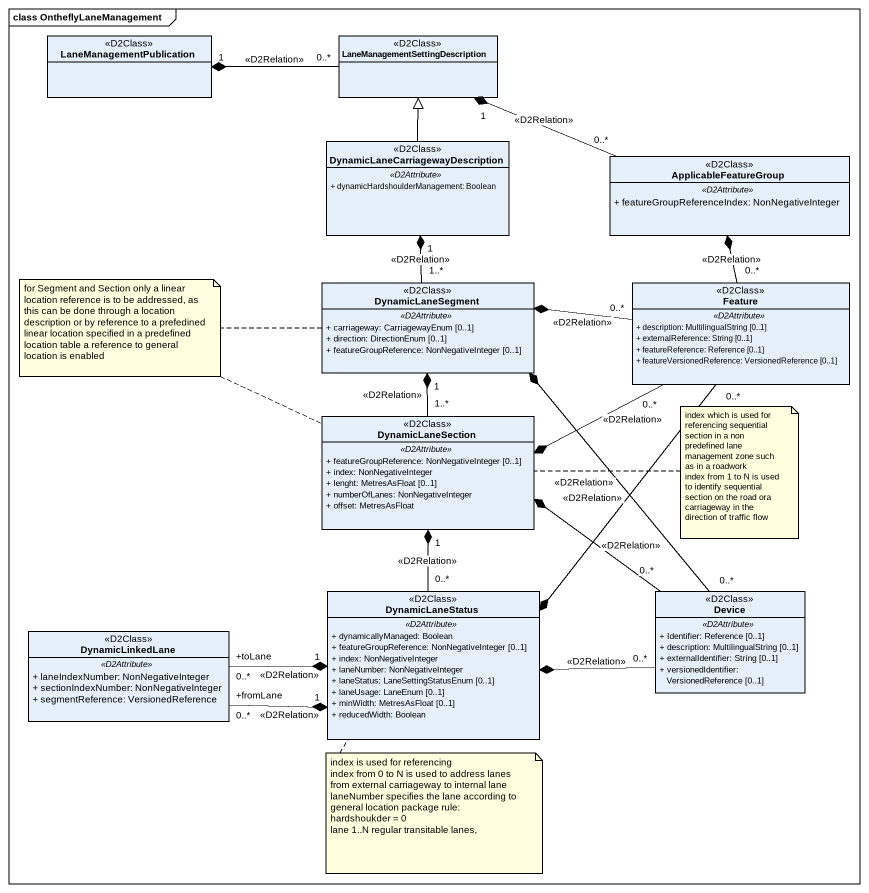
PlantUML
@startuml
mainframe class OntheflyLaneManagement
hide circle
hide empty members
skinparam classAttributeIconSize 0
class LaneManagementPublication <<D2Class>>
class "LaneManagementSettingDescription" as LaneManagementSettingDescrip <<D2Class>>
class "DynamicLaneCarriagewayDescription" as DynamicLaneCarriagewayDescri <<D2Class>> {
  .. <<D2Attribute>> ..
  + dynamicHardshoulderManagement: Boolean
}
class ApplicableFeatureGroup <<D2Class>> {
  .. <<D2Attribute>> ..
  + featureGroupReferenceIndex: NonNegativeInteger
}
class DynamicLaneSegment <<D2Class>> {
  .. <<D2Attribute>> ..
  + carriageway: CarriagewayEnum [0..1]
  + direction: DirectionEnum [0..1]
  + featureGroupReference: NonNegativeInteger [0..1]
}
class Feature <<D2Class>> {
  .. <<D2Attribute>> ..
  + description: MultilingualString [0..1]
  + externalReference: String [0..1]
  + featureReference: Reference [0..1]
  + featureVersionedReference: VersionedReference [0..1]
}
class DynamicLaneSection <<D2Class>> {
  .. <<D2Attribute>> ..
  + featureGroupReference: NonNegativeInteger [0..1]
  + index: NonNegativeInteger
  + lenght: MetresAsFloat [0..1]
  + numberOfLanes: NonNegativeInteger
  + offset: MetresAsFloat
}
class DynamicLaneStatus <<D2Class>> {
  .. <<D2Attribute>> ..
  + dynamicallyManaged: Boolean
  + featureGroupReference: NonNegativeInteger [0..1]
  + index: NonNegativeInteger
  + laneNumber: NonNegativeInteger
  + laneStatus: LaneSettingStatusEnum [0..1]
  + laneUsage: LaneEnum [0..1]
  + minWidth: MetresAsFloat [0..1]
  + reducedWidth: Boolean
}
class Device <<D2Class>> {
  .. <<D2Attribute>> ..
  + Identifier: Reference [0..1]
  + description: MultilingualString [0..1]
  + externalIdentifier: String [0..1]
  + versionedIdentifier: VersionedReference [0..1]
}
class DynamicLinkedLane <<D2Class>> {
  .. <<D2Attribute>> ..
  + laneIndexNumber: NonNegativeInteger
  + sectionIndexNumber: NonNegativeInteger
  + segmentReference: VersionedReference
}
LaneManagementSettingDescrip "0..*" -left-* "1" LaneManagementPublication : <<D2Relation>>
DynamicLaneCarriagewayDescri -up-|> LaneManagementSettingDescrip
ApplicableFeatureGroup "0..*" -left-* "1" LaneManagementSettingDescrip : <<D2Relation>>
DynamicLaneSegment "1..*" -up-* "1" DynamicLaneCarriagewayDescri : <<D2Relation>>
Feature "0..*" -up-* ApplicableFeatureGroup : <<D2Relation>>
Feature "0..*" -left-* DynamicLaneSegment : <<D2Relation>>
Feature "0..*" -left-* DynamicLaneSection : <<D2Relation>>
Feature "0..*" --* DynamicLaneStatus : <<D2Relation>>
DynamicLaneSection "1..*" -up-* "1" DynamicLaneSegment : <<D2Relation>>
DynamicLaneStatus "0..*" -up-* "1" DynamicLaneSection : <<D2Relation>>
Device "0..*" -up-* DynamicLaneSegment : <<D2Relation>>
Device "0..*" -left-* DynamicLaneSection : <<D2Relation>>
Device "0..*" -left-* DynamicLaneStatus : <<D2Relation>>
DynamicLinkedLane "+fromLane\n0..*" -right-* "1" DynamicLaneStatus : <<D2Relation>>
DynamicLinkedLane "+toLane\n0..*" -right-* "1" DynamicLaneStatus : <<D2Relation>>
note as N1
  for Segment and Section only a linear location reference is to be addressed, as this can be done through a location description or by reference to a prefedined linear location specified in a predefined location table a reference to general location is enabled
end note
N1 .. DynamicLaneSegment
N1 .. DynamicLaneSection
note right of DynamicLaneSection
  index which is used for referencing sequential section in a non predefined lane management zone such as in a roadwork
  index from 1 to N is used to identify sequential section on the road ora carriageway in the direction of traffic flow
end note
note bottom of DynamicLaneStatus
  index is used for referencing
  index from 0 to N is used to address lanes from external carriageway to internal lane
  laneNumber specifies the lane according to general location package rule:
  hardshoukder = 0
  lane 1..N regular transitable lanes,
end note
@enduml
